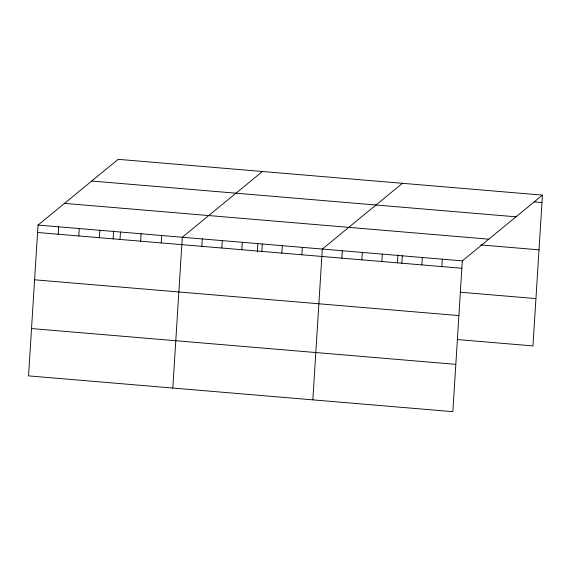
<?xml version="1.0" encoding="UTF-8"?>
<svg xmlns="http://www.w3.org/2000/svg" width="571" height="571" viewBox="0 0 571 571"><rect width="100%" height="100%" fill="white"/><g stroke="black" fill="none" stroke-linecap="round" stroke-linejoin="round"><path stroke-width="0.86" d="M542.45 195.118L118.154 159.33L38.036 225.081L28.55 375.882L452.846 411.67L462.332 260.868L542.45 195.118L532.964 345.919L457.3 339.538M58.178 234.224L58.649 226.823M78.791 235.966L79.255 228.557M99.397 237.7L99.861 230.299M113.151 238.878L113.65 230.905M120.01 239.442L120.474 232.033M140.616 241.176L141.08 233.775M161.222 242.918L161.693 235.509M172.813 388.052L182.299 237.25L262.417 171.5M201.834 246.344L202.298 238.935M221.841 248.028L222.305 240.619M241.84 249.713L242.304 242.311M257.357 251.932L257.856 243.953M261.839 251.404L262.31 243.995M281.846 253.089L282.31 245.68M301.845 254.773L302.316 247.371M312.829 399.857L322.315 249.056L402.434 183.312M341.851 258.149L342.322 250.74M361.857 259.834L362.321 252.432M381.856 261.525L382.327 254.116M397.43 262.853L397.93 254.88M401.863 263.21L402.327 255.801M421.862 264.894L422.326 257.492M441.868 266.586L442.332 259.177M534.156 201.863L541.986 202.527M91.717 181.028L516.013 216.816M64.473 203.383L488.769 239.17M480.739 244.93L539.01 249.841M38.036 225.081L462.332 260.868M37.572 232.49L461.868 268.27M460.276 292.216L535.941 298.597M34.595 279.804L458.891 315.592M31.526 328.561L455.822 364.348"/></g></svg>
